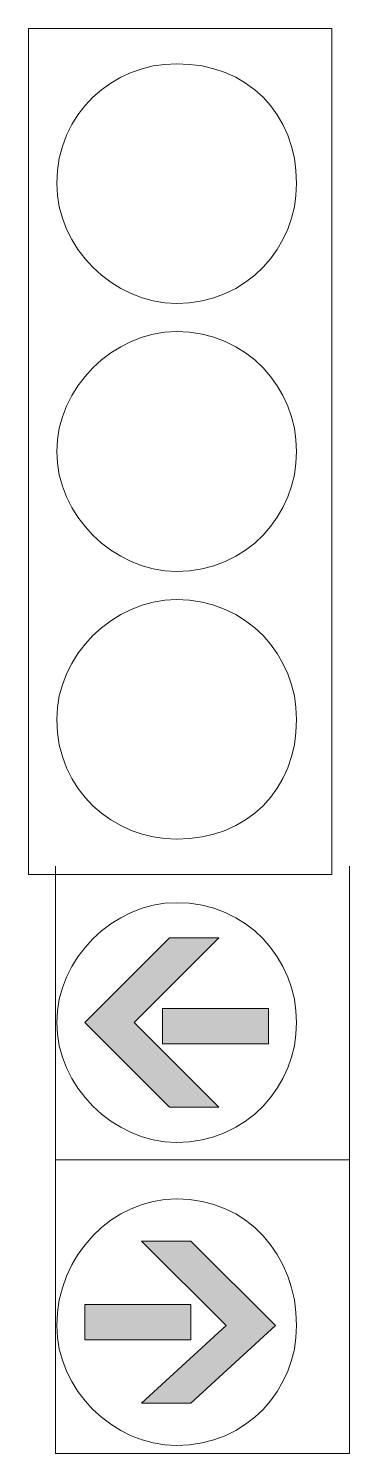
# Model space of a CAD drawing. Header units: metres. Extents: x 247 to 302, y 17 to 259.
import ezdxf

# ---------------------------------------------------------------- set-up
doc = ezdxf.new("R2010")
doc.units = ezdxf.units.M
doc.layers.add('FILL_LIME_00FF00', color=7, linetype='Continuous', true_color=0x00ff00)
doc.layers.add('STROKE_BLACK_000000', color=7, linetype='Continuous', true_color=0x000000)

msp = doc.modelspace()

# ---------------------------------------------------------------- hatches: boundary and pattern name
at = {"layer": 'FILL_LIME_00FF00', "true_color": 0x00ff00}
h = msp.add_hatch(color=7, dxfattribs=at)
h.dxf.hatch_style = 1
h.paths.add_polyline_path([(256.95, 89.92), (271.35, 104.32), (279.75, 104.32), (265.35, 89.92), (279.75, 75.52), (271.35, 75.52), (256.95, 89.92)])
h = msp.add_hatch(color=7, dxfattribs=at)
h.dxf.hatch_style = 1
h.paths.add_polyline_path([(270.15, 86.32), (270.15, 92.32), (288.15, 92.32), (288.15, 86.32), (270.15, 86.32)])
h = msp.add_hatch(color=7, dxfattribs=at)
h.dxf.hatch_style = 1
h.paths.add_polyline_path([(274.95, 25.12), (266.55, 25.12), (280.95, 38.32), (266.55, 52.72), (274.95, 52.72), (289.35, 38.32), (274.95, 25.12)])
h = msp.add_hatch(color=7, dxfattribs=at)
h.dxf.hatch_style = 1
h.paths.add_polyline_path([(274.95, 35.92), (256.95, 35.92), (256.95, 41.92), (274.95, 41.92), (274.95, 35.92)])

# ---------------------------------------------------------------- linework, layer by layer
at = {"layer": 'FILL_LIME_00FF00', "lineweight": 0, "true_color": 0x00ff00}
for points in [[(256.95, 89.92), (271.35, 104.32), (279.75, 104.32), (265.35, 89.92), (279.75, 75.52), (271.35, 75.52)], [(270.15, 86.32), (270.15, 92.32), (288.15, 92.32), (288.15, 86.32)], [(274.95, 25.12), (266.55, 25.12), (280.95, 38.32), (266.55, 52.72), (274.95, 52.72), (289.35, 38.32)], [(274.95, 35.92), (256.95, 35.92), (256.95, 41.92), (274.95, 41.92)]]:
    msp.add_lwpolyline(points, close=True, dxfattribs=at)
at = {"layer": 'STROKE_BLACK_000000', "lineweight": 0, "true_color": 0x000000}
for points in [[(247.35, 259.12), (298.95, 259.12)], [(247.35, 259.12), (247.35, 115.12)], [(298.95, 259.12), (298.95, 115.12)], [(252.15, 232.72), (252.26, 230.71), (252.58, 228.74), (253.11, 226.83), (253.82, 224.98), (254.71, 223.2), (255.76, 221.52), (256.96, 219.94), (258.3, 218.47), (259.77, 217.13), (261.35, 215.93), (263.03, 214.88), (264.81, 213.99), (266.66, 213.28), (268.57, 212.75), (270.54, 212.43), (272.55, 212.32), (274.76, 212.43), (276.87, 212.75), (278.89, 213.28), (280.8, 213.99), (282.6, 214.88), (284.28, 215.93), (285.83, 217.13), (287.25, 218.47), (288.53, 219.94), (289.66, 221.52), (290.64, 223.2), (291.45, 224.98), (292.1, 226.83), (292.57, 228.74), (292.85, 230.71), (292.95, 232.72), (292.85, 234.93), (292.57, 237.04), (292.1, 239.06), (291.45, 240.97), (290.64, 242.77), (289.66, 244.45), (288.53, 246), (287.25, 247.42), (285.83, 248.7), (284.28, 249.83), (282.6, 250.81), (280.8, 251.62), (278.89, 252.27), (276.87, 252.74), (274.76, 253.02), (272.55, 253.12), (270.54, 253.02), (268.57, 252.74), (266.66, 252.27), (264.81, 251.62), (263.03, 250.81), (261.35, 249.83), (259.77, 248.7), (258.3, 247.42), (256.96, 246), (255.76, 244.45), (254.71, 242.77), (253.82, 240.97), (253.11, 239.06), (252.58, 237.04), (252.26, 234.93), (252.15, 232.72)], [(252.15, 187.12), (252.26, 185.11), (252.58, 183.14), (253.11, 181.23), (253.82, 179.38), (254.71, 177.6), (255.76, 175.92), (256.96, 174.34), (258.3, 172.87), (259.77, 171.53), (261.35, 170.33), (263.03, 169.28), (264.81, 168.39), (266.66, 167.68), (268.57, 167.15), (270.54, 166.83), (272.55, 166.72), (274.76, 166.83), (276.87, 167.15), (278.89, 167.68), (280.8, 168.39), (282.6, 169.28), (284.28, 170.33), (285.83, 171.53), (287.25, 172.87), (288.53, 174.34), (289.66, 175.92), (290.64, 177.6), (291.45, 179.38), (292.1, 181.23), (292.57, 183.14), (292.85, 185.11), (292.95, 187.12), (292.85, 189.13), (292.57, 191.1), (292.1, 193.01), (291.45, 194.86), (290.64, 196.64), (289.66, 198.32), (288.53, 199.9), (287.25, 201.37), (285.83, 202.71), (284.28, 203.91), (282.6, 204.96), (280.8, 205.85), (278.89, 206.56), (276.87, 207.09), (274.76, 207.41), (272.55, 207.52), (270.54, 207.41), (268.57, 207.09), (266.66, 206.56), (264.81, 205.85), (263.03, 204.96), (261.35, 203.91), (259.77, 202.71), (258.3, 201.37), (256.96, 199.9), (255.76, 198.32), (254.71, 196.64), (253.82, 194.86), (253.11, 193.01), (252.58, 191.1), (252.26, 189.13), (252.15, 187.12)], [(252.15, 141.52), (252.26, 139.31), (252.58, 137.2), (253.11, 135.18), (253.82, 133.27), (254.71, 131.47), (255.76, 129.79), (256.96, 128.24), (258.3, 126.82), (259.77, 125.54), (261.35, 124.41), (263.03, 123.43), (264.81, 122.62), (266.66, 121.97), (268.57, 121.5), (270.54, 121.22), (272.55, 121.12), (274.76, 121.22), (276.87, 121.5), (278.89, 121.97), (280.8, 122.62), (282.6, 123.43), (284.28, 124.41), (285.83, 125.54), (287.25, 126.82), (288.53, 128.24), (289.66, 129.79), (290.64, 131.47), (291.45, 133.27), (292.1, 135.18), (292.57, 137.2), (292.85, 139.31), (292.95, 141.52), (292.85, 143.53), (292.57, 145.5), (292.1, 147.41), (291.45, 149.26), (290.64, 151.04), (289.66, 152.72), (288.53, 154.3), (287.25, 155.77), (285.83, 157.11), (284.28, 158.31), (282.6, 159.36), (280.8, 160.25), (278.89, 160.96), (276.87, 161.49), (274.76, 161.81), (272.55, 161.92), (270.54, 161.81), (268.57, 161.49), (266.66, 160.96), (264.81, 160.25), (263.03, 159.36), (261.35, 158.31), (259.77, 157.11), (258.3, 155.77), (256.96, 154.3), (255.76, 152.72), (254.71, 151.04), (253.82, 149.26), (253.11, 147.41), (252.58, 145.5), (252.26, 143.53), (252.15, 141.52)], [(251.95, 116.56), (251.95, 66.56)], [(301.95, 116.56), (301.95, 66.56)], [(247.35, 115.12), (298.95, 115.12)], [(292.95, 89.92), (292.85, 91.93), (292.57, 93.9), (292.1, 95.81), (291.45, 97.66), (290.64, 99.44), (289.66, 101.12), (288.53, 102.7), (287.25, 104.17), (285.83, 105.51), (284.28, 106.71), (282.6, 107.76), (280.8, 108.65), (278.89, 109.36), (276.87, 109.89), (274.76, 110.21), (272.55, 110.32), (270.54, 110.21), (268.57, 109.89), (266.66, 109.36), (264.81, 108.65), (263.03, 107.76), (261.35, 106.71), (259.77, 105.51), (258.3, 104.17), (256.96, 102.7), (255.76, 101.12), (254.71, 99.44), (253.82, 97.66), (253.11, 95.81), (252.58, 93.9), (252.26, 91.93), (252.15, 89.92), (252.26, 87.91), (252.58, 85.94), (253.11, 84.03), (253.82, 82.18), (254.71, 80.4), (255.76, 78.72), (256.96, 77.14), (258.3, 75.67), (259.77, 74.33), (261.35, 73.13), (263.03, 72.08), (264.81, 71.19), (266.66, 70.48), (268.57, 69.95), (270.54, 69.63), (272.55, 69.52), (274.76, 69.63), (276.87, 69.95), (278.89, 70.48), (280.8, 71.19), (282.6, 72.08), (284.28, 73.13), (285.83, 74.33), (287.25, 75.67), (288.53, 77.14), (289.66, 78.72), (290.64, 80.4), (291.45, 82.18), (292.1, 84.03), (292.57, 85.94), (292.85, 87.91), (292.95, 89.92)], [(251.95, 66.56), (301.95, 66.56)], [(251.95, 66.56), (251.95, 16.56)], [(301.95, 66.56), (301.95, 16.56)], [(252.15, 38.32), (252.26, 36.31), (252.58, 34.34), (253.11, 32.43), (253.82, 30.58), (254.71, 28.8), (255.76, 27.12), (256.96, 25.54), (258.3, 24.07), (259.77, 22.73), (261.35, 21.53), (263.03, 20.48), (264.81, 19.59), (266.66, 18.88), (268.57, 18.35), (270.54, 18.03), (272.55, 17.92), (274.76, 18.03), (276.87, 18.35), (278.89, 18.88), (280.8, 19.59), (282.6, 20.48), (284.28, 21.53), (285.83, 22.73), (287.25, 24.07), (288.53, 25.54), (289.66, 27.12), (290.64, 28.8), (291.45, 30.58), (292.1, 32.43), (292.57, 34.34), (292.85, 36.31), (292.95, 38.32), (292.85, 40.54), (292.57, 42.69), (292.1, 44.77), (291.45, 46.76), (290.64, 48.65), (289.66, 50.43), (288.53, 52.09), (287.25, 53.62), (285.83, 55.01), (284.28, 56.25), (282.6, 57.33), (280.8, 58.23), (278.89, 58.95), (276.87, 59.48), (274.76, 59.81), (272.55, 59.92), (270.54, 59.81), (268.57, 59.48), (266.66, 58.95), (264.81, 58.23), (263.03, 57.33), (261.35, 56.25), (259.77, 55.01), (258.3, 53.62), (256.96, 52.09), (255.76, 50.43), (254.71, 48.65), (253.82, 46.76), (253.11, 44.77), (252.58, 42.69), (252.26, 40.54), (252.15, 38.32)], [(301.95, 16.56), (251.95, 16.56)]]:
    msp.add_lwpolyline(points, dxfattribs=at)

doc.saveas('drawing.dxf')
